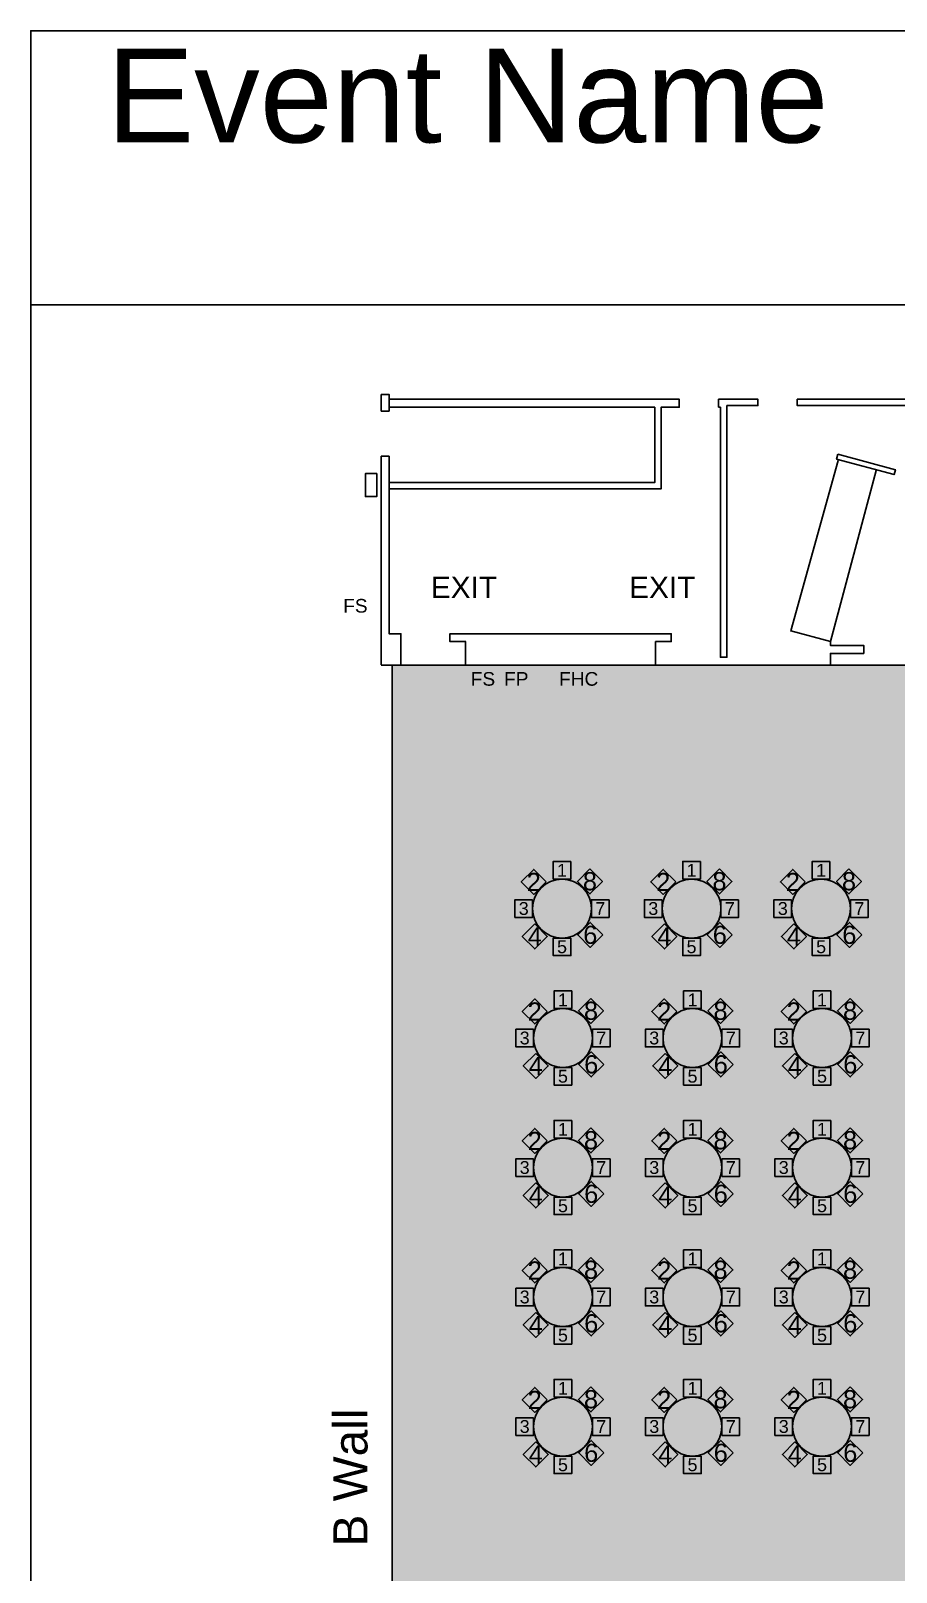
# Model space of a CAD drawing. Header units: feet. Extents: x 280 to 544, y 563 to 815.
# Drawn here: x 279.9 to 353.3, y 683.8 to 814.8 of the extents above; entities that cross this region are included whole.
import ezdxf
from ezdxf.enums import TextEntityAlignment as Align

# ---------------------------------------------------------------- set-up
doc = ezdxf.new("R2010")
doc.units = ezdxf.units.FT
doc.header["$MEASUREMENT"] = 0
for name, color, linetype in [('[labels]', 7, 'Continuous'), ('Background', 7, 'Continuous'), ('Border', 7, 'Continuous'), ('Building', 7, 'Continuous'), ('Layer 1', 7, 'Continuous')]:
    doc.layers.add(name, color=color, linetype=linetype)
doc.styles.add('Arial', font='Arial.ttf')

msp = doc.modelspace()

# ---------------------------------------------------------------- hatches: boundary and pattern name
at = {"layer": 'Background', "lineweight": 0, "true_color": 0xe6e6e6, "transparency": 33554687}
h = msp.add_hatch(color=254, dxfattribs=at)
h.dxf.hatch_style = 1
h.paths.add_polyline_path([(491.79, 760.88), (310.54, 760.88), (310.54, 592.71), (491.79, 592.71)])
at = {"layer": 'Layer 1', "lineweight": 0, "true_color": 0xd5a6bd, "transparency": 33554687}
h = msp.add_hatch(color=9, dxfattribs=at)
edge = h.paths.add_edge_path(flags=0)
edge.add_ellipse((324.96, 740.2), major_axis=(2.5, 0), ratio=1, start_angle=0.0057, end_angle=360, ccw=False)
edge.add_line((327.46, 740.2), (327.46, 740.2))
h = msp.add_hatch(color=9, dxfattribs=at)
edge = h.paths.add_edge_path(flags=0)
edge.add_ellipse((335.96, 740.2), major_axis=(2.5, 0), ratio=1, start_angle=0.0057, end_angle=360, ccw=False)
edge.add_line((338.46, 740.2), (338.46, 740.2))
h = msp.add_hatch(color=9, dxfattribs=at)
edge = h.paths.add_edge_path(flags=0)
edge.add_ellipse((346.96, 740.2), major_axis=(2.5, 0), ratio=1, start_angle=0.0057, end_angle=360, ccw=False)
edge.add_line((349.46, 740.2), (349.46, 740.2))
h = msp.add_hatch(color=9, dxfattribs=at)
edge = h.paths.add_edge_path(flags=0)
edge.add_ellipse((325.04, 729.2), major_axis=(2.5, 0), ratio=1, start_angle=0.0057, end_angle=360, ccw=False)
edge.add_line((327.54, 729.2), (327.54, 729.2))
h = msp.add_hatch(color=9, dxfattribs=at)
edge = h.paths.add_edge_path(flags=0)
edge.add_ellipse((336.04, 729.2), major_axis=(2.5, 0), ratio=1, start_angle=0.0057, end_angle=360, ccw=False)
edge.add_line((338.54, 729.2), (338.54, 729.2))
h = msp.add_hatch(color=9, dxfattribs=at)
edge = h.paths.add_edge_path(flags=0)
edge.add_ellipse((347.04, 729.2), major_axis=(2.5, 0), ratio=1, start_angle=0.0057, end_angle=360, ccw=False)
edge.add_line((349.54, 729.2), (349.54, 729.2))
h = msp.add_hatch(color=9, dxfattribs=at)
edge = h.paths.add_edge_path(flags=0)
edge.add_ellipse((325.04, 718.2), major_axis=(2.5, 0), ratio=1, start_angle=0.0057, end_angle=360, ccw=False)
edge.add_line((327.54, 718.2), (327.54, 718.2))
h = msp.add_hatch(color=9, dxfattribs=at)
edge = h.paths.add_edge_path(flags=0)
edge.add_ellipse((336.04, 718.2), major_axis=(2.5, 0), ratio=1, start_angle=0.0057, end_angle=360, ccw=False)
edge.add_line((338.54, 718.2), (338.54, 718.2))
h = msp.add_hatch(color=9, dxfattribs=at)
edge = h.paths.add_edge_path(flags=0)
edge.add_ellipse((347.04, 718.2), major_axis=(2.5, 0), ratio=1, start_angle=0.0057, end_angle=360, ccw=False)
edge.add_line((349.54, 718.2), (349.54, 718.2))
h = msp.add_hatch(color=9, dxfattribs=at)
edge = h.paths.add_edge_path(flags=0)
edge.add_ellipse((325.04, 707.2), major_axis=(2.5, 0), ratio=1, start_angle=0.0057, end_angle=360, ccw=False)
edge.add_line((327.54, 707.2), (327.54, 707.2))
h = msp.add_hatch(color=9, dxfattribs=at)
edge = h.paths.add_edge_path(flags=0)
edge.add_ellipse((336.04, 707.2), major_axis=(2.5, 0), ratio=1, start_angle=0.0057, end_angle=360, ccw=False)
edge.add_line((338.54, 707.2), (338.54, 707.2))
h = msp.add_hatch(color=9, dxfattribs=at)
edge = h.paths.add_edge_path(flags=0)
edge.add_ellipse((347.04, 707.2), major_axis=(2.5, 0), ratio=1, start_angle=0.0057, end_angle=360, ccw=False)
edge.add_line((349.54, 707.2), (349.54, 707.2))
h = msp.add_hatch(color=9, dxfattribs=at)
edge = h.paths.add_edge_path(flags=0)
edge.add_ellipse((325.04, 696.2), major_axis=(2.5, 0), ratio=1, start_angle=0.0057, end_angle=360, ccw=False)
edge.add_line((327.54, 696.2), (327.54, 696.2))
h = msp.add_hatch(color=9, dxfattribs=at)
edge = h.paths.add_edge_path(flags=0)
edge.add_ellipse((336.04, 696.2), major_axis=(2.5, 0), ratio=1, start_angle=0.0057, end_angle=360, ccw=False)
edge.add_line((338.54, 696.2), (338.54, 696.2))
h = msp.add_hatch(color=9, dxfattribs=at)
edge = h.paths.add_edge_path(flags=0)
edge.add_ellipse((347.04, 696.2), major_axis=(2.5, 0), ratio=1, start_angle=0.0057, end_angle=360, ccw=False)
edge.add_line((349.54, 696.2), (349.54, 696.2))

# ---------------------------------------------------------------- linework, layer by layer
at = {"layer": 'Background', "color": 254, "lineweight": 0, "true_color": 0xe6e6e6, "transparency": 33554687}
msp.add_lwpolyline([(491.79, 760.88), (310.54, 760.88), (310.54, 592.71), (491.79, 592.71)], close=True, dxfattribs=at)
at = {"layer": 'Background', "color": 254, "lineweight": 25, "true_color": 0xe6e6e6}
msp.add_lwpolyline([(491.79, 760.88), (310.54, 760.88), (310.54, 592.71), (491.79, 592.71)], close=True, dxfattribs=at)
at = {"layer": 'Border', "color": 18, "lineweight": 25, "true_color": 0x000000}
msp.add_lwpolyline([(279.85, 562.76), (543.85, 562.76), (543.85, 814.76), (279.85, 814.76)], close=True, dxfattribs=at)
msp.add_lwpolyline([(279.88, 791.49), (542.88, 791.49)], dxfattribs=at)
at = {"layer": 'Building', "color": 18, "lineweight": 25, "true_color": 0x000000}
for points in [[(309.61, 783.88), (310.27, 783.88), (310.27, 782.46), (309.61, 782.46)], [(310.27, 782.79), (332.83, 782.79), (332.83, 776.38), (310.27, 776.38), (310.27, 775.84), (333.38, 775.84), (333.38, 782.79), (334.91, 782.79), (334.91, 783.46), (310.27, 783.46)], [(338.25, 782.79), (338.41, 782.79), (338.41, 761.55), (338.96, 761.55), (338.96, 782.92), (341.59, 782.92), (341.59, 783.46), (338.96, 783.46), (338.25, 783.46)], [(348.39, 778.79), (348.28, 778.37), (353.16, 777.06), (353.28, 777.48)], [(309.23, 777.15), (308.27, 777.15), (308.27, 775.19), (309.23, 775.19)]]:
    msp.add_lwpolyline(points, close=True, dxfattribs=at)
for points in [[(356.5, 776.62), (356.76, 776.55), (357.63, 779.79), (358.94, 779.79), (358.94, 782.92), (344.93, 782.92), (344.93, 783.46), (429.85, 783.46), (429.85, 782.92), (413.94, 782.92), (413.94, 782.51), (413.4, 782.51), (413.4, 782.92), (394.58, 782.92), (394.58, 779.79), (395.45, 776.55), (395.59, 776.59), (395.71, 776.16)], [(309.61, 760.88), (310.27, 760.88), (311.28, 760.88), (311.28, 763.55), (310.27, 763.55), (310.27, 778.62), (309.61, 778.62), (309.61, 760.9)], [(348.42, 778.26), (344.38, 763.79), (347.75, 762.88)], [(347.75, 760.88), (347.75, 761.88), (350.59, 761.88), (350.59, 762.55), (347.75, 762.55), (347.75, 762.88), (351.64, 777.4)], [(316.77, 762.88), (316.77, 760.88), (318.77, 760.88), (332.91, 760.88), (332.91, 762.88), (334.24, 762.88), (334.24, 763.55), (315.44, 763.55), (315.44, 762.88), (316.78, 762.88)], [(310.54, 760.88), (310.54, 591.97)]]:
    msp.add_lwpolyline(points, dxfattribs=at)
at = {"layer": 'Layer 1', "color": 18, "lineweight": 25, "true_color": 0x000000}
for points in [[(325.71, 744.2), (324.21, 744.2), (324.21, 742.7), (325.71, 742.7)], [(336.71, 744.2), (335.21, 744.2), (335.21, 742.7), (336.71, 742.7)], [(347.71, 744.2), (346.21, 744.2), (346.21, 742.7), (347.71, 742.7)], [(323.62, 742.46), (322.56, 743.52), (321.5, 742.46), (322.56, 741.4)], [(327.33, 743.57), (326.27, 742.51), (327.33, 741.45), (328.39, 742.51)], [(334.62, 742.46), (333.56, 743.52), (332.5, 742.46), (333.56, 741.4)], [(338.33, 743.57), (337.27, 742.51), (338.33, 741.45), (339.39, 742.51)], [(345.62, 742.46), (344.56, 743.52), (343.5, 742.46), (344.56, 741.4)], [(349.33, 743.57), (348.27, 742.51), (349.33, 741.45), (350.39, 742.51)], [(322.46, 740.95), (320.96, 740.95), (320.96, 739.45), (322.46, 739.45)], [(328.96, 740.95), (327.46, 740.95), (327.46, 739.45), (328.96, 739.45)], [(333.46, 740.95), (331.96, 740.95), (331.96, 739.45), (333.46, 739.45)], [(339.96, 740.95), (338.46, 740.95), (338.46, 739.45), (339.96, 739.45)], [(344.46, 740.95), (342.96, 740.95), (342.96, 739.45), (344.46, 739.45)], [(350.96, 740.95), (349.46, 740.95), (349.46, 739.45), (350.96, 739.45)], [(322.65, 738.89), (321.59, 737.83), (322.65, 736.77), (323.71, 737.83)], [(328.42, 737.96), (327.36, 739.02), (326.3, 737.96), (327.36, 736.9)], [(333.65, 738.89), (332.59, 737.83), (333.65, 736.77), (334.71, 737.83)], [(339.42, 737.96), (338.36, 739.02), (337.3, 737.96), (338.36, 736.9)], [(344.65, 738.89), (343.59, 737.83), (344.65, 736.77), (345.71, 737.83)], [(350.42, 737.96), (349.36, 739.02), (348.3, 737.96), (349.36, 736.9)], [(325.71, 737.7), (324.21, 737.7), (324.21, 736.2), (325.71, 736.2)], [(336.71, 737.7), (335.21, 737.7), (335.21, 736.2), (336.71, 736.2)], [(347.71, 737.7), (346.21, 737.7), (346.21, 736.2), (347.71, 736.2)], [(325.79, 733.2), (324.29, 733.2), (324.29, 731.7), (325.79, 731.7)], [(336.79, 733.2), (335.29, 733.2), (335.29, 731.7), (336.79, 731.7)], [(347.79, 733.2), (346.29, 733.2), (346.29, 731.7), (347.79, 731.7)], [(323.71, 731.46), (322.64, 732.52), (321.58, 731.46), (322.64, 730.4)], [(327.42, 732.57), (326.35, 731.51), (327.42, 730.45), (328.48, 731.51)], [(334.71, 731.46), (333.64, 732.52), (332.58, 731.46), (333.64, 730.4)], [(338.42, 732.57), (337.35, 731.51), (338.42, 730.45), (339.48, 731.51)], [(345.71, 731.46), (344.64, 732.52), (343.58, 731.46), (344.64, 730.4)], [(349.42, 732.57), (348.35, 731.51), (349.42, 730.45), (350.48, 731.51)], [(322.54, 729.95), (321.04, 729.95), (321.04, 728.45), (322.54, 728.45)], [(329.04, 729.95), (327.54, 729.95), (327.54, 728.45), (329.04, 728.45)], [(333.54, 729.95), (332.04, 729.95), (332.04, 728.45), (333.54, 728.45)], [(340.04, 729.95), (338.54, 729.95), (338.54, 728.45), (340.04, 728.45)], [(344.54, 729.95), (343.04, 729.95), (343.04, 728.45), (344.54, 728.45)], [(351.04, 729.95), (349.54, 729.95), (349.54, 728.45), (351.04, 728.45)], [(328.5, 726.96), (327.44, 728.02), (326.38, 726.96), (327.44, 725.9)], [(339.5, 726.96), (338.44, 728.02), (337.38, 726.96), (338.44, 725.9)], [(350.5, 726.96), (349.44, 728.02), (348.38, 726.96), (349.44, 725.9)], [(322.73, 727.89), (321.67, 726.83), (322.73, 725.77), (323.79, 726.83)], [(325.79, 726.7), (324.29, 726.7), (324.29, 725.2), (325.79, 725.2)], [(333.73, 727.89), (332.67, 726.83), (333.73, 725.77), (334.79, 726.83)], [(336.79, 726.7), (335.29, 726.7), (335.29, 725.2), (336.79, 725.2)], [(344.73, 727.89), (343.67, 726.83), (344.73, 725.77), (345.79, 726.83)], [(347.79, 726.7), (346.29, 726.7), (346.29, 725.2), (347.79, 725.2)], [(323.71, 720.46), (322.64, 721.52), (321.58, 720.46), (322.64, 719.4)], [(325.79, 722.2), (324.29, 722.2), (324.29, 720.7), (325.79, 720.7)], [(327.42, 721.57), (326.35, 720.51), (327.42, 719.45), (328.48, 720.51)], [(334.71, 720.46), (333.64, 721.52), (332.58, 720.46), (333.64, 719.4)], [(336.79, 722.2), (335.29, 722.2), (335.29, 720.7), (336.79, 720.7)], [(338.42, 721.57), (337.35, 720.51), (338.42, 719.45), (339.48, 720.51)], [(345.71, 720.46), (344.64, 721.52), (343.58, 720.46), (344.64, 719.4)], [(347.79, 722.2), (346.29, 722.2), (346.29, 720.7), (347.79, 720.7)], [(349.42, 721.57), (348.35, 720.51), (349.42, 719.45), (350.48, 720.51)], [(322.54, 718.95), (321.04, 718.95), (321.04, 717.45), (322.54, 717.45)], [(329.04, 718.95), (327.54, 718.95), (327.54, 717.45), (329.04, 717.45)], [(333.54, 718.95), (332.04, 718.95), (332.04, 717.45), (333.54, 717.45)], [(340.04, 718.95), (338.54, 718.95), (338.54, 717.45), (340.04, 717.45)], [(344.54, 718.95), (343.04, 718.95), (343.04, 717.45), (344.54, 717.45)], [(351.04, 718.95), (349.54, 718.95), (349.54, 717.45), (351.04, 717.45)], [(322.73, 716.89), (321.67, 715.83), (322.73, 714.77), (323.79, 715.83)], [(328.5, 715.96), (327.44, 717.02), (326.38, 715.96), (327.44, 714.9)], [(333.73, 716.89), (332.67, 715.83), (333.73, 714.77), (334.79, 715.83)], [(339.5, 715.96), (338.44, 717.02), (337.38, 715.96), (338.44, 714.9)], [(344.73, 716.89), (343.67, 715.83), (344.73, 714.77), (345.79, 715.83)], [(350.5, 715.96), (349.44, 717.02), (348.38, 715.96), (349.44, 714.9)], [(325.79, 715.7), (324.29, 715.7), (324.29, 714.2), (325.79, 714.2)], [(336.79, 715.7), (335.29, 715.7), (335.29, 714.2), (336.79, 714.2)], [(347.79, 715.7), (346.29, 715.7), (346.29, 714.2), (347.79, 714.2)], [(325.79, 711.2), (324.29, 711.2), (324.29, 709.7), (325.79, 709.7)], [(336.79, 711.2), (335.29, 711.2), (335.29, 709.7), (336.79, 709.7)], [(347.79, 711.2), (346.29, 711.2), (346.29, 709.7), (347.79, 709.7)], [(323.71, 709.46), (322.64, 710.52), (321.58, 709.46), (322.64, 708.4)], [(327.42, 710.57), (326.35, 709.51), (327.42, 708.45), (328.48, 709.51)], [(334.71, 709.46), (333.64, 710.52), (332.58, 709.46), (333.64, 708.4)], [(338.42, 710.57), (337.35, 709.51), (338.42, 708.45), (339.48, 709.51)], [(345.71, 709.46), (344.64, 710.52), (343.58, 709.46), (344.64, 708.4)], [(349.42, 710.57), (348.35, 709.51), (349.42, 708.45), (350.48, 709.51)], [(322.54, 707.95), (321.04, 707.95), (321.04, 706.45), (322.54, 706.45)], [(329.04, 707.95), (327.54, 707.95), (327.54, 706.45), (329.04, 706.45)], [(333.54, 707.95), (332.04, 707.95), (332.04, 706.45), (333.54, 706.45)], [(340.04, 707.95), (338.54, 707.95), (338.54, 706.45), (340.04, 706.45)], [(344.54, 707.95), (343.04, 707.95), (343.04, 706.45), (344.54, 706.45)], [(351.04, 707.95), (349.54, 707.95), (349.54, 706.45), (351.04, 706.45)], [(322.73, 705.89), (321.67, 704.83), (322.73, 703.77), (323.79, 704.83)], [(328.5, 704.96), (327.44, 706.02), (326.38, 704.96), (327.44, 703.9)], [(333.73, 705.89), (332.67, 704.83), (333.73, 703.77), (334.79, 704.83)], [(339.5, 704.96), (338.44, 706.02), (337.38, 704.96), (338.44, 703.9)], [(344.73, 705.89), (343.67, 704.83), (344.73, 703.77), (345.79, 704.83)], [(350.5, 704.96), (349.44, 706.02), (348.38, 704.96), (349.44, 703.9)], [(325.79, 704.7), (324.29, 704.7), (324.29, 703.2), (325.79, 703.2)], [(336.79, 704.7), (335.29, 704.7), (335.29, 703.2), (336.79, 703.2)], [(347.79, 704.7), (346.29, 704.7), (346.29, 703.2), (347.79, 703.2)], [(323.71, 698.46), (322.64, 699.52), (321.58, 698.46), (322.64, 697.4)], [(325.79, 700.2), (324.29, 700.2), (324.29, 698.7), (325.79, 698.7)], [(327.42, 699.57), (326.35, 698.51), (327.42, 697.45), (328.48, 698.51)], [(334.71, 698.46), (333.64, 699.52), (332.58, 698.46), (333.64, 697.4)], [(336.79, 700.2), (335.29, 700.2), (335.29, 698.7), (336.79, 698.7)], [(338.42, 699.57), (337.35, 698.51), (338.42, 697.45), (339.48, 698.51)], [(345.71, 698.46), (344.64, 699.52), (343.58, 698.46), (344.64, 697.4)], [(347.79, 700.2), (346.29, 700.2), (346.29, 698.7), (347.79, 698.7)], [(349.42, 699.57), (348.35, 698.51), (349.42, 697.45), (350.48, 698.51)], [(322.54, 696.95), (321.04, 696.95), (321.04, 695.45), (322.54, 695.45)], [(329.04, 696.95), (327.54, 696.95), (327.54, 695.45), (329.04, 695.45)], [(333.54, 696.95), (332.04, 696.95), (332.04, 695.45), (333.54, 695.45)], [(340.04, 696.95), (338.54, 696.95), (338.54, 695.45), (340.04, 695.45)], [(344.54, 696.95), (343.04, 696.95), (343.04, 695.45), (344.54, 695.45)], [(351.04, 696.95), (349.54, 696.95), (349.54, 695.45), (351.04, 695.45)], [(322.73, 694.89), (321.67, 693.83), (322.73, 692.77), (323.79, 693.83)], [(328.5, 693.96), (327.44, 695.02), (326.38, 693.96), (327.44, 692.9)], [(333.73, 694.89), (332.67, 693.83), (333.73, 692.77), (334.79, 693.83)], [(339.5, 693.96), (338.44, 695.02), (337.38, 693.96), (338.44, 692.9)], [(344.73, 694.89), (343.67, 693.83), (344.73, 692.77), (345.79, 693.83)], [(350.5, 693.96), (349.44, 695.02), (348.38, 693.96), (349.44, 692.9)], [(325.79, 693.7), (324.29, 693.7), (324.29, 692.2), (325.79, 692.2)], [(336.79, 693.7), (335.29, 693.7), (335.29, 692.2), (336.79, 692.2)], [(347.79, 693.7), (346.29, 693.7), (346.29, 692.2), (347.79, 692.2)]]:
    msp.add_lwpolyline(points, close=True, dxfattribs=at)
for centre in [(324.96, 740.2), (335.96, 740.2), (346.96, 740.2), (325.04, 729.2), (336.04, 729.2), (347.04, 729.2), (325.04, 718.2), (336.04, 718.2), (347.04, 718.2), (325.04, 707.2), (336.04, 707.2), (347.04, 707.2), (325.04, 696.2), (336.04, 696.2), (347.04, 696.2)]:
    msp.add_ellipse(centre, major_axis=(2.5, 0), ratio=1, dxfattribs=at)

# ---------------------------------------------------------------- texts
at = {"layer": '[labels]', "color": 18, "true_color": 0x000000, "attachment_point": 5, "line_spacing_factor": 0.85, "style": 'Arial'}
for s, insert, char_height, width in [('1', (324.96, 743.45), 1.09, 1.5), ('1', (335.96, 743.45), 1.09, 1.5), ('1', (346.96, 743.45), 1.09, 1.5), ('2', (322.56, 742.46), 1.54, 2.1213), ('8', (327.33, 742.51), 1.54, 2.1213), ('2', (333.56, 742.46), 1.54, 2.1213), ('8', (338.33, 742.51), 1.54, 2.1213), ('2', (344.56, 742.46), 1.54, 2.1213), ('8', (349.33, 742.51), 1.54, 2.1213), ('3', (321.71, 740.2), 1.09, 1.5), ('7', (328.21, 740.2), 1.09, 1.5), ('3', (332.71, 740.2), 1.09, 1.5), ('7', (339.21, 740.2), 1.09, 1.5), ('3', (343.71, 740.2), 1.09, 1.5), ('7', (350.21, 740.2), 1.09, 1.5), ('4', (322.65, 737.83), 1.54, 2.1213), ('6', (327.36, 737.96), 1.54, 2.1213), ('4', (333.65, 737.83), 1.54, 2.1213), ('6', (338.36, 737.96), 1.54, 2.1213), ('4', (344.65, 737.83), 1.54, 2.1213), ('6', (349.36, 737.96), 1.54, 2.1213), ('5', (324.96, 736.95), 1.09, 1.5), ('5', (335.96, 736.95), 1.09, 1.5), ('5', (346.96, 736.95), 1.09, 1.5), ('2', (322.64, 731.46), 1.54, 2.1213), ('1', (325.04, 732.45), 1.09, 1.5), ('8', (327.42, 731.51), 1.54, 2.1213), ('2', (333.64, 731.46), 1.54, 2.1213), ('1', (336.04, 732.45), 1.09, 1.5), ('8', (338.42, 731.51), 1.54, 2.1213), ('2', (344.64, 731.46), 1.54, 2.1213), ('1', (347.04, 732.45), 1.09, 1.5), ('8', (349.42, 731.51), 1.54, 2.1213), ('3', (321.79, 729.2), 1.09, 1.5), ('7', (328.29, 729.2), 1.09, 1.5), ('3', (332.79, 729.2), 1.09, 1.5), ('7', (339.29, 729.2), 1.09, 1.5), ('3', (343.79, 729.2), 1.09, 1.5), ('7', (350.29, 729.2), 1.09, 1.5), ('4', (322.73, 726.83), 1.54, 2.1213), ('6', (327.44, 726.96), 1.54, 2.1213), ('4', (333.73, 726.83), 1.54, 2.1213), ('6', (338.44, 726.96), 1.54, 2.1213), ('4', (344.73, 726.83), 1.54, 2.1213), ('6', (349.44, 726.96), 1.54, 2.1213), ('5', (325.04, 725.95), 1.09, 1.5), ('5', (336.04, 725.95), 1.09, 1.5), ('5', (347.04, 725.95), 1.09, 1.5), ('1', (325.04, 721.45), 1.09, 1.5), ('1', (336.04, 721.45), 1.09, 1.5), ('1', (347.04, 721.45), 1.09, 1.5), ('2', (322.64, 720.46), 1.54, 2.1213), ('8', (327.42, 720.51), 1.54, 2.1213), ('2', (333.64, 720.46), 1.54, 2.1213), ('8', (338.42, 720.51), 1.54, 2.1213), ('2', (344.64, 720.46), 1.54, 2.1213), ('8', (349.42, 720.51), 1.54, 2.1213), ('3', (321.79, 718.2), 1.09, 1.5), ('7', (328.29, 718.2), 1.09, 1.5), ('3', (332.79, 718.2), 1.09, 1.5), ('7', (339.29, 718.2), 1.09, 1.5), ('3', (343.79, 718.2), 1.09, 1.5), ('7', (350.29, 718.2), 1.09, 1.5), ('4', (322.73, 715.83), 1.54, 2.1213), ('6', (327.44, 715.96), 1.54, 2.1213), ('4', (333.73, 715.83), 1.54, 2.1213), ('6', (338.44, 715.96), 1.54, 2.1213), ('4', (344.73, 715.83), 1.54, 2.1213), ('6', (349.44, 715.96), 1.54, 2.1213), ('5', (325.04, 714.95), 1.09, 1.5), ('5', (336.04, 714.95), 1.09, 1.5), ('5', (347.04, 714.95), 1.09, 1.5), ('1', (325.04, 710.45), 1.09, 1.5), ('1', (336.04, 710.45), 1.09, 1.5), ('1', (347.04, 710.45), 1.09, 1.5), ('2', (322.64, 709.46), 1.54, 2.1213), ('8', (327.42, 709.51), 1.54, 2.1213), ('2', (333.64, 709.46), 1.54, 2.1213), ('8', (338.42, 709.51), 1.54, 2.1213), ('2', (344.64, 709.46), 1.54, 2.1213), ('8', (349.42, 709.51), 1.54, 2.1213), ('3', (321.79, 707.2), 1.09, 1.5), ('7', (328.29, 707.2), 1.09, 1.5), ('3', (332.79, 707.2), 1.09, 1.5), ('7', (339.29, 707.2), 1.09, 1.5), ('3', (343.79, 707.2), 1.09, 1.5), ('7', (350.29, 707.2), 1.09, 1.5), ('6', (327.44, 704.96), 1.54, 2.1213), ('6', (338.44, 704.96), 1.54, 2.1213), ('6', (349.44, 704.96), 1.54, 2.1213), ('4', (322.73, 704.83), 1.54, 2.1213), ('5', (325.04, 703.95), 1.09, 1.5), ('4', (333.73, 704.83), 1.54, 2.1213), ('5', (336.04, 703.95), 1.09, 1.5), ('4', (344.73, 704.83), 1.54, 2.1213), ('5', (347.04, 703.95), 1.09, 1.5), ('2', (322.64, 698.46), 1.54, 2.1213), ('1', (325.04, 699.45), 1.09, 1.5), ('8', (327.42, 698.51), 1.54, 2.1213), ('2', (333.64, 698.46), 1.54, 2.1213), ('1', (336.04, 699.45), 1.09, 1.5), ('8', (338.42, 698.51), 1.54, 2.1213), ('2', (344.64, 698.46), 1.54, 2.1213), ('1', (347.04, 699.45), 1.09, 1.5), ('8', (349.42, 698.51), 1.54, 2.1213), ('3', (321.79, 696.2), 1.09, 1.5), ('7', (328.29, 696.2), 1.09, 1.5), ('3', (332.79, 696.2), 1.09, 1.5), ('7', (339.29, 696.2), 1.09, 1.5), ('3', (343.79, 696.2), 1.09, 1.5), ('7', (350.29, 696.2), 1.09, 1.5), ('4', (322.73, 693.83), 1.54, 2.1213), ('6', (327.44, 693.96), 1.54, 2.1213), ('4', (333.73, 693.83), 1.54, 2.1213), ('6', (338.44, 693.96), 1.54, 2.1213), ('4', (344.73, 693.83), 1.54, 2.1213), ('6', (349.44, 693.96), 1.54, 2.1213), ('5', (325.04, 692.95), 1.09, 1.5), ('5', (336.04, 692.95), 1.09, 1.5), ('5', (347.04, 692.95), 1.09, 1.5)]:
    msp.add_mtext(s, dxfattribs=dict(at, insert=insert, char_height=char_height, width=width))
at = {"layer": 'Building', "color": 18, "true_color": 0x000000, "style": 'Arial'}
for s, height, p in [('EXIT', 1.812, (313.82, 768.39)), ('EXIT', 1.812, (330.66, 768.39)), ('FS', 1.16, (306.38, 766.5)), ('FS', 1.16, (317.21, 760.29)), ('FP', 1.16, (320.04, 760.29)), ('FHC', 1.16, (324.71, 760.29))]:
    msp.add_text(s, height=height, dxfattribs=at).set_placement(p, align=Align.TOP_LEFT)
msp.add_text('B Wall', height=2.9, rotation=90, dxfattribs=at).set_placement((305.54, 686.02), align=Align.TOP_LEFT)
at = {"layer": 'Layer 1', "color": 18, "true_color": 0x000000, "insert": (286.29, 813.25), "char_height": 7.975, "width": 74, "attachment_point": 1, "line_spacing_factor": 0.85, "style": 'Arial'}
msp.add_mtext('Event Name', dxfattribs=at)

doc.saveas('drawing.dxf')
